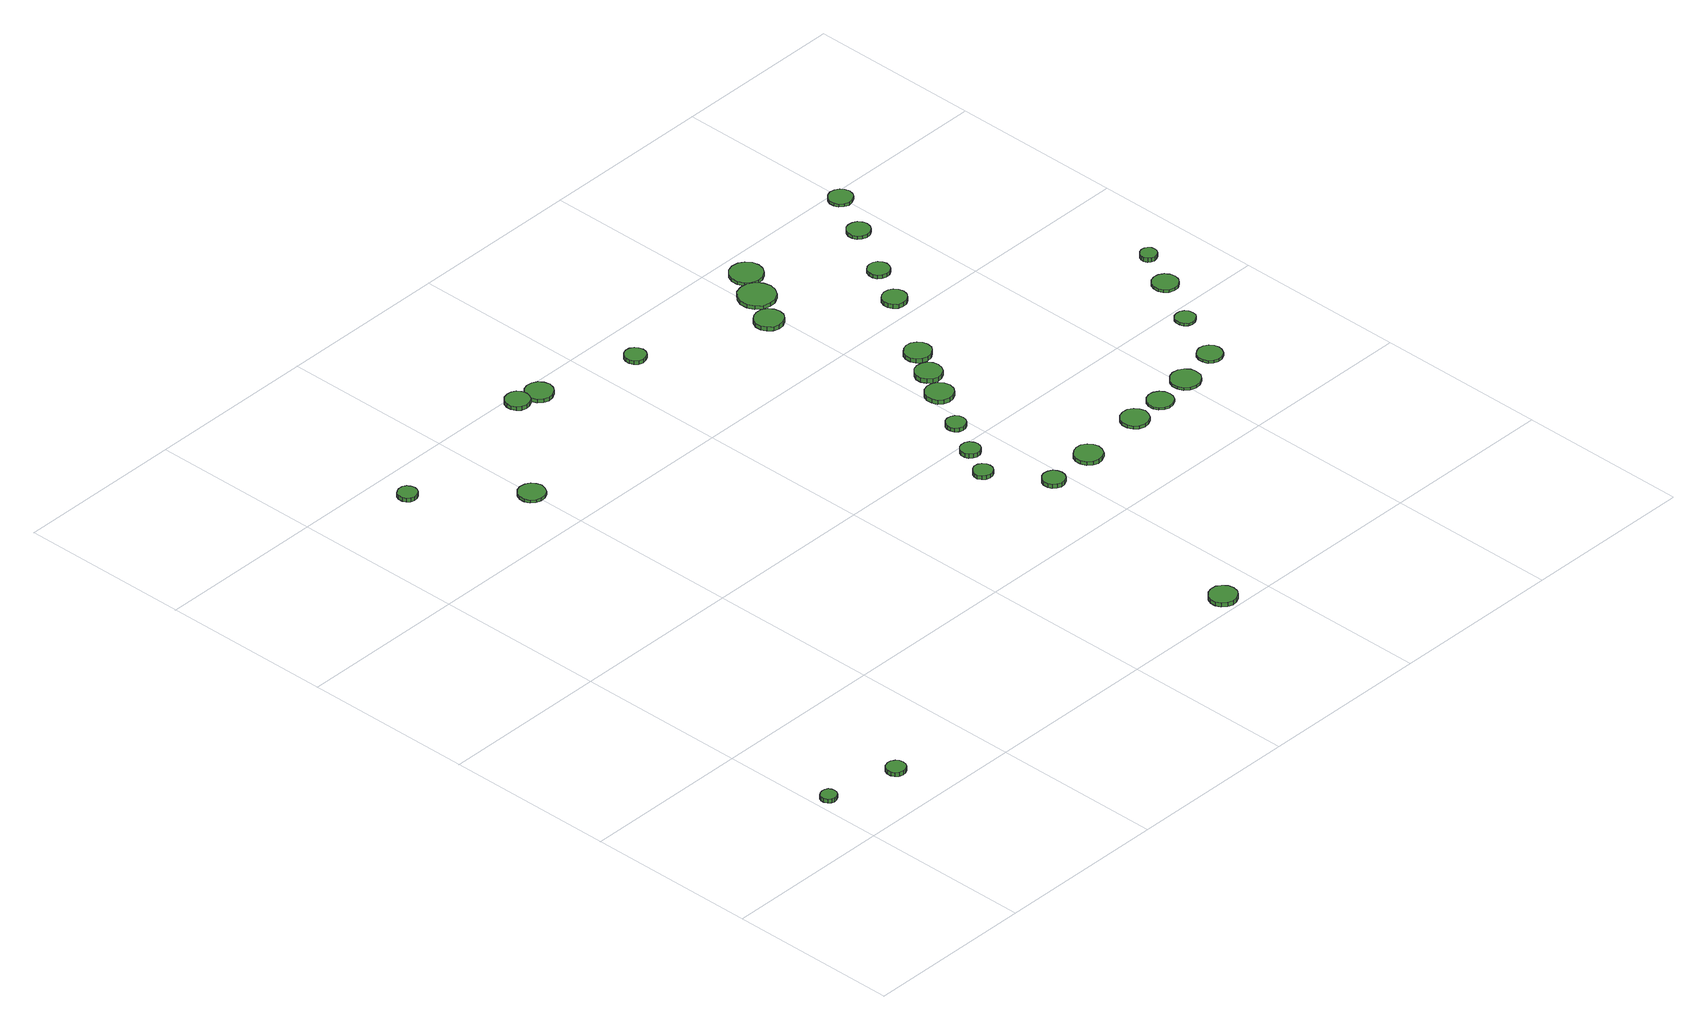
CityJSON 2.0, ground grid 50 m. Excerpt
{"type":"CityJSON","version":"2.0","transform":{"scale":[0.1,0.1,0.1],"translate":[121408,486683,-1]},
"CityObjects":{
"tree1":{"type":"SolitaryVegetationObject","attributes":{"function":"something"},"geometry":[{"type":"MultiSurface","lod":"1","boundaries":[[[0,1,2,3,4,5,6,7,8,9,10,11,12,13,14]],[[15,16,17,18,19,20,21,22,23,24,25,26,27,28,29]],[[0,29,28,1]],[[1,28,27,2]],[[2,27,26,3]],[[3,26,25,4]],[[4,25,24,5]],[[5,24,23,6]],[[6,23,22,7]],[[7,22,21,8]],[[8,21,20,9]],[[9,20,19,10]],[[10,19,18,11]],[[11,18,17,12]],[[12,17,16,13]],[[13,16,15,14]],[[14,15,29,0]]]}]},
"tree2":{"type":"SolitaryVegetationObject","attributes":{"function":"something"},"geometry":[{"type":"MultiSurface","lod":"1","boundaries":[[[30,31,32,33,34,35,36,37,38,39,40,41,42,43,44]],[[45,46,47,48,49,50,51,52,53,54,55,56,57,58,59]],[[30,59,58,31]],[[31,58,57,32]],[[32,57,56,33]],[[33,56,55,34]],[[34,55,54,35]],[[35,54,53,36]],[[36,53,52,37]],[[37,52,51,38]],[[38,51,50,39]],[[39,50,49,40]],[[40,49,48,41]],[[41,48,47,42]],[[42,47,46,43]],[[43,46,45,44]],[[44,45,59,30]]]}]},
"tree3":{"type":"SolitaryVegetationObject","attributes":{"function":"something"},"geometry":[{"type":"MultiSurface","lod":"1","boundaries":[[[60,61,62,63,64,65,66,67,68,69,70,71,72,73,74]],[[75,76,77,78,79,80,81,82,83,84,85,86,87,88,89]],[[60,89,88,61]],[[61,88,87,62]],[[62,87,86,63]],[[63,86,85,64]],[[64,85,84,65]],[[65,84,83,66]],[[66,83,82,67]],[[67,82,81,68]],[[68,81,80,69]],[[69,80,79,70]],[[70,79,78,71]],[[71,78,77,72]],[[72,77,76,73]],[[73,76,75,74]],[[74,75,89,60]]]}]},
"tree4":{"type":"SolitaryVegetationObject","attributes":{"function":"something"},"geometry":[{"type":"MultiSurface","lod":"1","boundaries":[[[90,91,92,93,94,95,96,97,98,99,100,101,102,103,104]],[[105,106,107,108,109,110,111,112,113,114,115,116,117,118,119]],[[90,119,118,91]],[[91,118,117,92]],[[92,117,116,93]],[[93,116,115,94]],[[94,115,114,95]],[[95,114,113,96]],[[96,113,112,97]],[[97,112,111,98]],[[98,111,110,99]],[[99,110,109,100]],[[100,109,108,101]],[[101,108,107,102]],[[102,107,106,103]],[[103,106,105,104]],[[104,105,119,90]]]}]},
"tree5":{"type":"SolitaryVegetationObject","attributes":{"function":"something"},"geometry":[{"type":"MultiSurface","lod":"1","boundaries":[[[120,121,122,123,124,125,126,127,128,129,130,131,132,133,134]],[[135,136,137,138,139,140,141,142,143,144,145,146,147,148,149]],[[120,149,148,121]],[[121,148,147,122]],[[122,147,146,123]],[[123,146,145,124]],[[124,145,144,125]],[[125,144,143,126]],[[126,143,142,127]],[[127,142,141,128]],[[128,141,140,129]],[[129,140,139,130]],[[130,139,138,131]],[[131,138,137,132]],[[132,137,136,133]],[[133,136,135,134]],[[134,135,149,120]]]}]},
"tree6":{"type":"SolitaryVegetationObject","attributes":{"function":"something"},"geometry":[{"type":"MultiSurface","lod":"1","boundaries":[[[150,151,152,153,154,155,156,157,158,159,160,161,162,163,164]],[[165,166,167,168,169,170,171,172,173,174,175,176,177,178,179]],[[150,179,178,151]],[[151,178,177,152]],[[152,177,176,153]],[[153,176,175,154]],[[154,175,174,155]],[[155,174,173,156]],[[156,173,172,157]],[[157,172,171,158]],[[158,171,170,159]],[[159,170,169,160]],[[160,169,168,161]],[[161,168,167,162]],[[162,167,166,163]],[[163,166,165,164]],[[164,165,179,150]]]}]},
"tree7":{"type":"SolitaryVegetationObject","attributes":{"function":"something"},"geometry":[{"type":"MultiSurface","lod":"1","boundaries":[[[180,181,182,183,184,185,186,187,188,189,190,191,192,193,194]],[[195,196,197,198,199,200,201,202,203,204,205,206,207,208,209]],[[180,209,208,181]],[[181,208,207,182]],[[182,207,206,183]],[[183,206,205,184]],[[184,205,204,185]],[[185,204,203,186]],[[186,203,202,187]],[[187,202,201,188]],[[188,201,200,189]],[[189,200,199,190]],[[190,199,198,191]],[[191,198,197,192]],[[192,197,196,193]],[[193,196,195,194]],[[194,195,209,180]]]}]},
"tree8":{"type":"SolitaryVegetationObject","attributes":{"function":"something"},"geometry":[{"type":"MultiSurface","lod":"1","boundaries":[[[210,211,212,213,214,215,216,217,218,219,220,221,222,223,224]],[[225,226,227,228,229,230,231,232,233,234,235,236,237,238,239]],[[210,239,238,211]],[[211,238,237,212]],[[212,237,236,213]],[[213,236,235,214]],[[214,235,234,215]],[[215,234,233,216]],[[216,233,232,217]],[[217,232,231,218]],[[218,231,230,219]],[[219,230,229,220]],[[220,229,228,221]],[[221,228,227,222]],[[222,227,226,223]],[[223,226,225,224]],[[224,225,239,210]]]}]},
"tree9":{"type":"SolitaryVegetationObject","attributes":{"function":"something"},"geometry":[{"type":"MultiSurface","lod":"1","boundaries":[[[240,241,242,243,244,245,246,247,248,249,250,251,252,253,254]],[[255,256,257,258,259,260,261,262,263,264,265,266,267,268,269]],[[240,269,268,241]],[[241,268,267,242]],[[242,267,266,243]],[[243,266,265,244]],[[244,265,264,245]],[[245,264,263,246]],[[246,263,262,247]],[[247,262,261,248]],[[248,261,260,249]],[[249,260,259,250]],[[250,259,258,251]],[[251,258,257,252]],[[252,257,256,253]],[[253,256,255,254]],[[254,255,269,240]]]}]},
"tree10":{"type":"SolitaryVegetationObject","attributes":{"function":"something"},"geometry":[{"type":"MultiSurface","lod":"1","boundaries":[[[270,271,272,273,274,275,276,277,278,279,280,281,282,283,284]],[[285,286,287,288,289,290,291,292,293,294,295,296,297,298,299]],[[270,299,298,271]],[[271,298,297,272]],[[272,297,296,273]],[[273,296,295,274]],[[274,295,294,275]],[[275,294,293,276]],[[276,293,292,277]],[[277,292,291,278]],[[278,291,290,279]],[[279,290,289,280]],[[280,289,288,281]],[[281,288,287,282]],[[282,287,286,283]],[[283,286,285,284]],[[284,285,299,270]]]}]},
"tree11":{"type":"SolitaryVegetationObject","attributes":{"function":"something"},"geometry":[{"type":"MultiSurface","lod":"1","boundaries":[[[300,301,302,303,304,305,306,307,308,309,310,311,312,313,314]],[[315,316,317,318,319,320,321,322,323,324,325,326,327,328,329]],[[300,329,328,301]],[[301,328,327,302]],[[302,327,326,303]],[[303,326,325,304]],[[304,325,324,305]],[[305,324,323,306]],[[306,323,322,307]],[[307,322,321,308]],[[308,321,320,309]],[[309,320,319,310]],[[310,319,318,311]],[[311,318,317,312]],[[312,317,316,313]],[[313,316,315,314]],[[314,315,329,300]]]}]},
"tree12":{"type":"SolitaryVegetationObject","attributes":{"function":"something"},"geometry":[{"type":"MultiSurface","lod":"1","boundaries":[[[330,331,332,333,334,335,336,337,338,339,340,341,342,343,344]],[[345,346,347,348,349,350,351,352,353,354,355,356,357,358,359]],[[330,359,358,331]],[[331,358,357,332]],[[332,357,356,333]],[[333,356,355,334]],[[334,355,354,335]],[[335,354,353,336]],[[336,353,352,337]],[[337,352,351,338]],[[338,351,350,339]],[[339,350,349,340]],[[340,349,348,341]],[[341,348,347,342]],[[342,347,346,343]],[[343,346,345,344]],[[344,345,359,330]]]}]},
"tree13":{"type":"SolitaryVegetationObject","attributes":{"function":"something"},"geometry":[{"type":"MultiSurface","lod":"1","boundaries":[[[360,361,362,363,364,365,366,367,368,369,370,371,372,373,374]],[[375,376,377,378,379,380,381,382,383,384,385,386,387,388,389]],[[360,389,388,361]],[[361,388,387,362]],[[362,387,386,363]],[[363,386,385,364]],[[364,385,384,365]],[[365,384,383,366]],[[366,383,382,367]],[[367,382,381,368]],[[368,381,380,369]],[[369,380,379,370]],[[370,379,378,371]],[[371,378,377,372]],[[372,377,376,373]],[[373,376,375,374]],[[374,375,389,360]]]}]},
"tree14":{"type":"SolitaryVegetationObject","attributes":{"function":"something"},"geometry":[{"type":"MultiSurface","lod":"1","boundaries":[[[390,391,392,393,394,395,396,397,398,399,400,401,402,403,404]],[[405,406,407,408,409,410,411,412,413,414,415,416,417,418,419]],[[390,419,418,391]],[[391,418,417,392]],[[392,417,416,393]],[[393,416,415,394]],[[394,415,414,395]],[[395,414,413,396]],[[396,413,412,397]],[[397,412,411,398]],[[398,411,410,399]],[[399,410,409,400]],[[400,409,408,401]],[[401,408,407,402]],[[402,407,406,403]],[[403,406,405,404]],[[404,405,419,390]]]}]},
"tree15":{"type":"SolitaryVegetationObject","attributes":{"function":"something"},"geometry":[{"type":"MultiSurface","lod":"1","boundaries":[[[420,421,422,423,424,425,426,427,428,429,430,431,432,433,434]],[[435,436,437,438,439,440,441,442,443,444,445,446,447,448,449]],[[420,449,448,421]],[[421,448,447,422]],[[422,447,446,423]],[[423,446,445,424]],[[424,445,444,425]],[[425,444,443,426]],[[426,443,442,427]],[[427,442,441,428]],[[428,441,440,429]],[[429,440,439,430]],[[430,439,438,431]],[[431,438,437,432]],[[432,437,436,433]],[[433,436,435,434]],[[434,435,449,420]]]}]},
"tree16":{"type":"SolitaryVegetationObject","attributes":{"function":"something"},"geometry":[{"type":"MultiSurface","lod":"1","boundaries":[[[450,451,452,453,454,455,456,457,458,459,460,461,462,463,464]],[[465,466,467,468,469,470,471,472,473,474,475,476,477,478,479]],[[450,479,478,451]],[[451,478,477,452]],[[452,477,476,453]],[[453,476,475,454]],[[454,475,474,455]],[[455,474,473,456]],[[456,473,472,457]],[[457,472,471,458]],[[458,471,470,459]],[[459,470,469,460]],[[460,469,468,461]],[[461,468,467,462]],[[462,467,466,463]],[[463,466,465,464]],[[464,465,479,450]]]}]},
"tree17":{"type":"SolitaryVegetationObject","attributes":{"function":"something"},"geometry":[{"type":"MultiSurface","lod":"1","boundaries":[[[480,481,482,483,484,485,486,487,488,489,490,491,492,493,494]],[[495,496,497,498,499,500,501,502,503,504,505,506,507,508,509]],[[480,509,508,481]],[[481,508,507,482]],[[482,507,506,483]],[[483,506,505,484]],[[484,505,504,485]],[[485,504,503,486]],[[486,503,502,487]],[[487,502,501,488]],[[488,501,500,489]],[[489,500,499,490]],[[490,499,498,491]],[[491,498,497,492]],[[492,497,496,493]],[[493,496,495,494]],[[494,495,509,480]]]}]},
"tree18":{"type":"SolitaryVegetationObject","attributes":{"function":"something"},"geometry":[{"type":"MultiSurface","lod":"1","boundaries":[[[510,511,512,513,514,515,516,517,518,519,520,521,522,523,524]],[[525,526,527,528,529,530,531,532,533,534,535,536,537,538,539]],[[510,539,538,511]],[[511,538,537,512]],[[512,537,536,513]],[[513,536,535,514]],[[514,535,534,515]],[[515,534,533,516]],[[516,533,532,517]],[[517,532,531,518]],[[518,531,530,519]],[[519,530,529,520]],[[520,529,528,521]],[[521,528,527,522]],[[522,527,526,523]],[[523,526,525,524]],[[524,525,539,510]]]}]},
"tree19":{"type":"SolitaryVegetationObject","attributes":{"function":"something"},"geometry":[{"type":"MultiSurface","lod":"1","boundaries":[[[540,541,542,543,544,545,546,547,548,549,550,551,552,553,554]],[[555,556,557,558,559,560,561,562,563,564,565,566,567,568,569]],[[540,569,568,541]],[[541,568,567,542]],[[542,567,566,543]],[[543,566,565,544]],[[544,565,564,545]],[[545,564,563,546]],[[546,563,562,547]],[[547,562,561,548]],[[548,561,560,549]],[[549,560,559,550]],[[550,559,558,551]],[[551,558,557,552]],[[552,557,556,553]],[[553,556,555,554]],[[554,555,569,540]]]}]},
"tree20":{"type":"SolitaryVegetationObject","attributes":{"function":"something"},"geometry":[{"type":"MultiSurface","lod":"1","boundaries":[[[570,571,572,573,574,575,576,577,578,579,580,581,582,583,584]],[[585,586,587,588,589,590,591,592,593,594,595,596,597,598,599]],[[570,599,598,571]],[[571,598,597,572]],[[572,597,596,573]],[[573,596,595,574]],[[574,595,594,575]],[[575,594,593,576]],[[576,593,592,577]],[[577,592,591,578]],[[578,591,590,579]],[[579,590,589,580]],[[580,589,588,581]],[[581,588,587,582]],[[582,587,586,583]],[[583,586,585,584]],[[584,585,599,570]]]}]},
"tree21":{"type":"SolitaryVegetationObject","attributes":{"function":"something"},"geometry":[{"type":"MultiSurface","lod":"1","boundaries":[[[600,601,602,603,604,605,606,607,608,609,610,611,612,613,614]],[[615,616,617,618,619,620,621,622,623,624,625,626,627,628,629]],[[600,629,628,601]],[[601,628,627,602]],[[602,627,626,603]],[[603,626,625,604]],[[604,625,624,605]],[[605,624,623,606]],[[606,623,622,607]],[[607,622,621,608]],[[608,621,620,609]],[[609,620,619,610]],[[610,619,618,611]],[[611,618,617,612]],[[612,617,616,613]],[[613,616,615,614]],[[614,615,629,600]]]}]},
"tree22":{"type":"SolitaryVegetationObject","attributes":{"function":"something"},"geometry":[{"type":"MultiSurface","lod":"1","boundaries":[[[630,631,632,633,634,635,636,637,638,639,640,641,642,643,644]],[[645,646,647,648,649,650,651,652,653,654,655,656,657,658,659]],[[630,659,658,631]],[[631,658,657,632]],[[632,657,656,633]],[[633,656,655,634]],[[634,655,654,635]],[[635,654,653,636]],[[636,653,652,637]],[[637,652,651,638]],[[638,651,650,639]],[[639,650,649,640]],[[640,649,648,641]],[[641,648,647,642]],[[642,647,646,643]],[[643,646,645,644]],[[644,645,659,630]]]}]},
"tree23":{"type":"SolitaryVegetationObject","attributes":{"function":"something"},"geometry":[{"type":"MultiSurface","lod":"1","boundaries":[[[660,661,662,663,664,665,666,667,668,669,670,671,672,673,674]],[[675,676,677,678,679,680,681,682,683,684,685,686,687,688,689]],[[660,689,688,661]],[[661,688,687,662]],[[662,687,686,663]],[[663,686,685,664]],[[664,685,684,665]],[[665,684,683,666]],[[666,683,682,667]],[[667,682,681,668]],[[668,681,680,669]],[[669,680,679,670]],[[670,679,678,671]],[[671,678,677,672]],[[672,677,676,673]],[[673,676,675,674]],[[674,675,689,660]]]}]},
"tree24":{"type":"SolitaryVegetationObject","attributes":{"function":"something"},"geometry":[{"type":"MultiSurface","lod":"1","boundaries":[[[690,691,692,693,694,695,696,697,698,699,700,701,702,703,704]],[[705,706,707,708,709,710,711,712,713,714,715,716,717,718,719]],[[690,719,718,691]],[[691,718,717,692]],[[692,717,716,693]],[[693,716,715,694]],[[694,715,714,695]],[[695,714,713,696]],[[696,713,712,697]],[[697,712,711,698]],[[698,711,710,699]],[[699,710,709,700]],[[700,709,708,701]],[[701,708,707,702]],[[702,707,706,703]],[[703,706,705,704]],[[704,705,719,690]]]}]},
"tree25":{"type":"SolitaryVegetationObject","attributes":{"function":"something"},"geometry":[{"type":"MultiSurface","lod":"1","boundaries":[[[720,721,722,723,724,725,726,727,728,729,730,731,732,733,734]],[[735,736,737,738,739,740,741,742,743,744,745,746,747,748,749]],[[720,749,748,721]],[[721,748,747,722]],[[722,747,746,723]],[[723,746,745,724]],[[724,745,744,725]],[[725,744,743,726]],[[726,743,742,727]],[[727,742,741,728]],[[728,741,740,729]],[[729,740,739,730]],[[730,739,738,731]],[[731,738,737,732]],[[732,737,736,733]],[[733,736,735,734]],[[734,735,749,720]]]}]},
"tree26":{"type":"SolitaryVegetationObject","attributes":{"function":"something"},"geometry":[{"type":"MultiSurface","lod":"1","boundaries":[[[750,751,752,753,754,755,756,757,758,759,760,761,762,763,764]],[[765,766,767,768,769,770,771,772,773,774,775,776,777,778,779]],[[750,779,778,751]],[[751,778,777,752]],[[752,777,776,753]],[[753,776,775,754]],[[754,775,774,755]],[[755,774,773,756]],[[756,773,772,757]],[[757,772,771,758]],[[758,771,770,759]],[[759,770,769,760]],[[760,769,768,761]],[[761,768,767,762]],[[762,767,766,763]],[[763,766,765,764]],[[764,765,779,750]]]}]},
"tree27":{"type":"SolitaryVegetationObject","attributes":{"function":"something"},"geometry":[{"type":"MultiSurface","lod":"1","boundaries":[[[780,781,782,783,784,785,786,787,788,789,790,791,792,793,794]],[[795,796,797,798,799,800,801,802,803,804,805,806,807,808,809]],[[780,809,808,781]],[[781,808,807,782]],[[782,807,806,783]],[[783,806,805,784]],[[784,805,804,785]],[[785,804,803,786]],[[786,803,802,787]],[[787,802,801,788]],[[788,801,800,789]],[[789,800,799,790]],[[790,799,798,791]],[[791,798,797,792]],[[792,797,796,793]],[[793,796,795,794]],[[794,795,809,780]]]}]},
"tree28":{"type":"SolitaryVegetationObject","attributes":{"function":"something"},"geometry":[{"type":"MultiSurface","lod":"1","boundaries":[[[810,811,812,813,814,815,816,817,818,819,820,821,822,823,824]],[[825,826,827,828,829,830,831,832,833,834,835,836,837,838,839]],[[810,839,838,811]],[[811,838,837,812]],[[812,837,836,813]],[[813,836,835,814]],[[814,835,834,815]],[[815,834,833,816]],[[816,833,832,817]],[[817,832,831,818]],[[818,831,830,819]],[[819,830,829,820]],[[820,829,828,821]],[[821,828,827,822]],[[822,827,826,823]],[[823,826,825,824]],[[824,825,839,810]]]}]},
"tree29":{"type":"SolitaryVegetationObject","attributes":{"function":"something"},"geometry":[{"type":"MultiSurface","lod":"1","boundaries":[[[840,841,842,843,844,845,846,847,848,849,850,851,852,853,854]],[[855,856,857,858,859,860,861,862,863,864,865,866,867,868,869]],[[840,869,868,841]],[[841,868,867,842]],[[842,867,866,843]],[[843,866,865,844]],[[844,865,864,845]],[[845,864,863,846]],[[846,863,862,847]],[[847,862,861,848]],[[848,861,860,849]],[[849,860,859,850]],[[850,859,858,851]],[[851,858,857,852]],[[852,857,856,853]],[[853,856,855,854]],[[854,855,869,840]]]}]},
"tree30":{"type":"SolitaryVegetationObject","attributes":{"function":"something"},"geometry":[{"type":"MultiSurface","lod":"1","boundaries":[[[870,871,872,873,874,875,876,877,878,879,880,881,882,883,884]],[[885,886,887,888,889,890,891,892,893,894,895,896,897,898,899]],[[870,899,898,871]],[[871,898,897,872]],[[872,897,896,873]],[[873,896,895,874]],[[874,895,894,875]],[[875,894,893,876]],[[876,893,892,877]],[[877,892,891,878]],[[878,891,890,879]],[[879,890,889,880]],[[880,889,888,881]],[[881,888,887,882]],[[882,887,886,883]],[[883,886,885,884]],[[884,885,899,870]]]}]}
},
"vertices":[
[55,188,31],[53,198,31],[48,206,31],[39,210,31],[30,211,31],[21,208,31],[13,202,31],[9,193,31],[9,184,31],[13,175,31],[21,168,31],[30,165,31],[39,166,31],[48,171,31],[53,179,31],[53,179,19],[48,171,19],[39,166,19],[30,165,19],[21,168,19],[13,175,19],[9,184,19],[9,193,19],[13,202,19],[21,208,19],[30,211,19],[39,210,19],[48,206,19],[53,198,19],[55,188,19],
[274,150,24],[272,162,24],[265,171,24],[255,177,24],[244,178,24],[232,174,24],[224,167,24],[219,156,24],[219,144,24],[224,134,24],[232,126,24],[244,123,24],[255,124,24],[265,130,24],[272,139,24],[272,139,12],[265,130,12],[255,124,12],[244,123,12],[232,126,12],[224,134,12],[219,144,12],[219,156,12],[224,167,12],[232,174,12],[244,178,12],[255,177,12],[265,171,12],[272,162,12],[274,150,12],
[302,1899,23],[299,1911,23],[293,1920,23],[283,1926,23],[271,1927,23],[260,1923,23],[251,1916,23],[247,1905,23],[247,1893,23],[251,1883,23],[260,1875,23],[271,1871,23],[283,1873,23],[293,1879,23],[299,1888,23],[299,1888,11],[293,1879,11],[283,1873,11],[271,1871,11],[260,1875,11],[251,1883,11],[247,1893,11],[247,1905,11],[251,1916,11],[260,1923,11],[271,1927,11],[283,1926,11],[293,1920,11],[299,1911,11],[302,1899,11],
[540,1672,16],[536,1687,16],[527,1700,16],[513,1708,16],[497,1710,16],[482,1705,16],[470,1694,16],[464,1680,16],[464,1664,16],[470,1649,16],[482,1639,16],[497,1634,16],[513,1635,16],[527,1643,16],[536,1656,16],[536,1656,7],[527,1643,7],[513,1635,7],[497,1634,7],[482,1639,7],[470,1649,7],[464,1664,7],[464,1680,7],[470,1694,7],[482,1705,7],[497,1710,7],[513,1708,7],[527,1700,7],[536,1687,7],[540,1672,7],
[807,1974,19],[804,1988,19],[796,2000,19],[783,2007,19],[769,2008,19],[755,2004,19],[744,1994,19],[738,1981,19],[738,1966,19],[744,1953,19],[755,1943,19],[769,1939,19],[783,1941,19],[796,1948,19],[804,1960,19],[804,1960,7],[796,1948,7],[783,1941,7],[769,1939,7],[755,1943,7],[744,1953,7],[738,1966,7],[738,1981,7],[744,1994,7],[755,2004,7],[769,2008,7],[783,2007,7],[796,2000,7],[804,1988,7],[807,1974,7],
[1420,49,22],[1417,65,22],[1407,78,22],[1393,87,22],[1376,88,22],[1361,83,22],[1349,72,22],[1342,57,22],[1342,41,22],[1349,26,22],[1361,15,22],[1376,10,22],[1393,12,22],[1407,20,22],[1417,33,22],[1417,33,9],[1407,20,9],[1393,12,9],[1376,10,9],[1361,15,9],[1349,26,9],[1342,41,9],[1342,57,9],[1349,72,9],[1361,83,9],[1376,88,9],[1393,87,9],[1407,78,9],[1417,65,9],[1420,49,9],
[878,1959,18],[874,1975,18],[865,1988,18],[850,1996,18],[834,1998,18],[819,1993,18],[807,1982,18],[800,1967,18],[800,1951,18],[807,1936,18],[819,1925,18],[834,1920,18],[850,1922,18],[865,1930,18],[874,1943,18],[874,1943,7],[865,1930,7],[850,1922,7],[834,1920,7],[819,1925,7],[807,1936,7],[800,1951,7],[800,1967,7],[807,1982,7],[819,1993,7],[834,1998,7],[850,1996,7],[865,1988,7],[874,1975,7],[878,1959,7],
[1387,877,22],[1385,888,22],[1378,898,22],[1368,904,22],[1357,905,22],[1346,901,22],[1337,893,22],[1332,883,22],[1332,871,22],[1337,861,22],[1346,853,22],[1357,849,22],[1368,851,22],[1378,856,22],[1385,866,22],[1385,866,10],[1378,856,10],[1368,851,10],[1357,849,10],[1346,853,10],[1337,861,10],[1332,871,10],[1332,883,10],[1337,893,10],[1346,901,10],[1357,905,10],[1368,904,10],[1378,898,10],[1385,888,10],[1387,877,10],
[1488,717,25],[1485,730,25],[1478,741,25],[1466,747,25],[1453,749,25],[1441,745,25],[1431,736,25],[1426,724,25],[1426,711,25],[1431,699,25],[1441,690,25],[1453,686,25],[1466,687,25],[1478,694,25],[1485,704,25],[1485,704,12],[1478,694,12],[1466,687,12],[1453,686,12],[1441,690,12],[1431,699,12],[1426,711,12],[1426,724,12],[1431,736,12],[1441,745,12],[1453,749,12],[1466,747,12],[1478,741,12],[1485,730,12],[1488,717,12],
[1155,1886,18],[1152,1898,18],[1145,1908,18],[1134,1915,18],[1121,1916,18],[1109,1912,18],[1100,1904,18],[1095,1892,18],[1095,1879,18],[1100,1868,18],[1109,1859,18],[1121,1855,18],[1134,1857,18],[1145,1863,18],[1152,1873,18],[1152,1873,7],[1145,1863,7],[1134,1857,7],[1121,1855,7],[1109,1859,7],[1100,1868,7],[1095,1879,7],[1095,1892,7],[1100,1904,7],[1109,1912,7],[1121,1916,7],[1134,1915,7],[1145,1908,7],[1152,1898,7],[1155,1886,7],
[1437,968,20],[1435,979,20],[1428,989,20],[1418,995,20],[1406,996,20],[1395,992,20],[1387,984,20],[1382,974,20],[1382,962,20],[1387,952,20],[1395,944,20],[1406,940,20],[1418,941,20],[1428,947,20],[1435,957,20],[1435,957,7],[1428,947,7],[1418,941,7],[1406,940,7],[1395,944,7],[1387,952,7],[1382,962,7],[1382,974,7],[1387,984,7],[1395,992,7],[1406,996,7],[1418,995,7],[1428,989,7],[1435,979,7],[1437,968,7],
[1497,1074,19],[1495,1086,19],[1488,1095,19],[1478,1101,19],[1466,1102,19],[1455,1099,19],[1446,1091,19],[1442,1080,19],[1442,1069,19],[1446,1058,19],[1455,1050,19],[1466,1046,19],[1478,1048,19],[1488,1053,19],[1495,1063,19],[1495,1063,7],[1488,1053,7],[1478,1048,7],[1466,1046,7],[1455,1050,7],[1446,1058,7],[1442,1069,7],[1442,1080,7],[1446,1091,7],[1455,1099,7],[1466,1102,7],[1478,1101,7],[1488,1095,7],[1495,1086,7],[1497,1074,7],
[1643,731,19],[1639,747,19],[1630,760,19],[1615,769,19],[1599,770,19],[1583,765,19],[1571,754,19],[1564,739,19],[1564,723,19],[1571,707,19],[1583,696,19],[1599,691,19],[1615,693,19],[1630,701,19],[1639,715,19],[1639,715,7],[1630,701,7],[1615,693,7],[1599,691,7],[1583,696,7],[1571,707,7],[1564,723,7],[1564,739,7],[1571,754,7],[1583,765,7],[1599,770,7],[1615,769,7],[1630,760,7],[1639,747,7],[1643,731,7],
[1578,1196,20],[1574,1212,20],[1564,1226,20],[1550,1234,20],[1534,1236,20],[1518,1231,20],[1506,1220,20],[1499,1205,20],[1499,1188,20],[1506,1173,20],[1518,1162,20],[1534,1157,20],[1550,1159,20],[1564,1167,20],[1574,1180,20],[1574,1180,7],[1564,1167,7],[1550,1159,7],[1534,1157,7],[1518,1162,7],[1506,1173,7],[1499,1188,7],[1499,1205,7],[1506,1220,7],[1518,1231,7],[1534,1236,7],[1550,1234,7],[1564,1226,7],[1574,1212,7],[1578,1196,7],
[1620,1276,23],[1617,1292,23],[1608,1304,23],[1594,1312,23],[1578,1314,23],[1563,1309,23],[1552,1298,23],[1545,1284,23],[1545,1268,23],[1552,1254,23],[1563,1243,23],[1578,1238,23],[1594,1240,23],[1608,1248,23],[1617,1261,23],[1617,1261,10],[1608,1248,10],[1594,1240,10],[1578,1238,10],[1563,1243,10],[1552,1254,10],[1545,1268,10],[1545,1284,10],[1552,1298,10],[1563,1309,10],[1578,1314,10],[1594,1312,10],[1608,1304,10],[1617,1292,10],[1620,1276,10],
[1515,1739,21],[1512,1755,21],[1502,1769,21],[1487,1778,21],[1470,1779,21],[1454,1774,21],[1441,1763,21],[1434,1747,21],[1434,1730,21],[1441,1715,21],[1454,1703,21],[1470,1698,21],[1487,1700,21],[1502,1708,21],[1512,1722,21],[1512,1722,8],[1502,1708,8],[1487,1700,8],[1470,1698,8],[1454,1703,8],[1441,1715,8],[1434,1730,8],[1434,1747,8],[1441,1763,8],[1454,1774,8],[1470,1779,8],[1487,1778,8],[1502,1769,8],[1512,1755,8],[1515,1739,8],
[1842,752,16],[1838,768,16],[1829,781,16],[1814,790,16],[1798,791,16],[1782,786,16],[1770,775,16],[1763,760,16],[1763,743,16],[1770,728,16],[1782,717,16],[1798,712,16],[1814,714,16],[1829,722,16],[1838,736,16],[1838,736,7],[1829,722,7],[1814,714,7],[1798,712,7],[1782,717,7],[1770,728,7],[1763,743,7],[1763,760,7],[1770,775,7],[1782,786,7],[1798,791,7],[1814,790,7],[1829,781,7],[1838,768,7],[1842,752,7],
[1665,1355,25],[1662,1370,25],[1652,1383,25],[1639,1391,25],[1623,1393,25],[1608,1388,25],[1596,1377,25],[1590,1363,25],[1590,1347,25],[1596,1333,25],[1608,1322,25],[1623,1317,25],[1639,1319,25],[1652,1327,25],[1662,1339,25],[1662,1339,12],[1652,1327,12],[1639,1319,12],[1623,1317,12],[1608,1322,12],[1596,1333,12],[1590,1347,12],[1590,1363,12],[1596,1377,12],[1608,1388,12],[1623,1393,12],[1639,1391,12],[1652,1383,12],[1662,1370,12],[1665,1355,12],
[1585,1835,18],[1580,1856,18],[1567,1874,18],[1548,1885,18],[1527,1887,18],[1506,1881,18],[1490,1866,18],[1481,1846,18],[1481,1824,18],[1490,1804,18],[1506,1789,18],[1527,1783,18],[1548,1785,18],[1567,1796,18],[1580,1814,18],[1580,1814,7],[1567,1796,7],[1548,1785,7],[1527,1783,7],[1506,1789,7],[1490,1804,7],[1481,1824,7],[1481,1846,7],[1490,1866,7],[1506,1881,7],[1527,1887,7],[1548,1885,7],[1567,1874,7],[1580,1856,7],[1585,1835,7],
[1943,759,14],[1940,774,14],[1931,786,14],[1918,794,14],[1902,796,14],[1888,791,14],[1876,781,14],[1870,766,14],[1870,751,14],[1876,737,14],[1888,727,14],[1902,722,14],[1918,724,14],[1931,731,14],[1940,744,14],[1940,744,7],[1931,731,7],[1918,724,7],[1902,722,7],[1888,727,7],[1876,737,7],[1870,751,7],[1870,766,7],[1876,781,7],[1888,791,7],[1902,796,7],[1918,794,7],[1931,786,7],[1940,774,7],[1943,759,7],
[1632,1921,17],[1628,1940,17],[1616,1956,17],[1600,1966,17],[1580,1968,17],[1562,1962,17],[1548,1949,17],[1540,1931,17],[1540,1912,17],[1548,1894,17],[1562,1881,17],[1580,1875,17],[1600,1877,17],[1616,1887,17],[1628,1903,17],[1628,1903,7],[1616,1887,7],[1600,1877,7],[1580,1875,7],[1562,1881,7],[1548,1894,7],[1540,1912,7],[1540,1931,7],[1548,1949,7],[1562,1962,7],[1580,1968,7],[1600,1966,7],[1616,1956,7],[1628,1940,7],[1632,1921,7],
[1796,1562,23],[1793,1576,23],[1784,1588,23],[1772,1595,23],[1758,1596,23],[1744,1592,23],[1733,1582,23],[1727,1569,23],[1727,1555,23],[1733,1542,23],[1744,1532,23],[1758,1528,23],[1772,1529,23],[1784,1536,23],[1793,1548,23],[1793,1548,10],[1784,1536,10],[1772,1529,10],[1758,1528,10],[1744,1532,10],[1733,1542,10],[1727,1555,10],[1727,1569,10],[1733,1582,10],[1744,1592,10],[1758,1596,10],[1772,1595,10],[1784,1588,10],[1793,1576,10],[1796,1562,10],
[2060,774,15],[2057,791,15],[2046,805,15],[2031,814,15],[2014,816,15],[1997,810,15],[1984,798,15],[1977,782,15],[1977,765,15],[1984,749,15],[1997,737,15],[2014,732,15],[2031,734,15],[2046,742,15],[2057,756,15],[2057,756,7],[2046,742,7],[2031,734,7],[2014,732,7],[1997,737,7],[1984,749,7],[1977,765,7],[1977,782,7],[1984,798,7],[1997,810,7],[2014,816,7],[2031,814,7],[2046,805,7],[2057,791,7],[2060,774,7],
[1861,1682,18],[1858,1694,18],[1851,1705,18],[1840,1711,18],[1827,1712,18],[1815,1709,18],[1805,1700,18],[1800,1688,18],[1800,1675,18],[1805,1663,18],[1815,1655,18],[1827,1651,18],[1840,1652,18],[1851,1659,18],[1858,1669,18],[1858,1669,7],[1851,1659,7],[1840,1652,7],[1827,1651,7],[1815,1655,7],[1805,1663,7],[1800,1675,7],[1800,1688,7],[1805,1700,7],[1815,1709,7],[1827,1712,7],[1840,1711,7],[1851,1705,7],[1858,1694,7],[1861,1682,7],
[2178,804,15],[2175,818,15],[2167,830,15],[2154,837,15],[2139,839,15],[2125,834,15],[2114,825,15],[2109,811,15],[2109,797,15],[2114,783,15],[2125,773,15],[2139,769,15],[2154,770,15],[2167,778,15],[2175,790,15],[2175,790,7],[2167,778,7],[2154,770,7],[2139,769,7],[2125,773,7],[2114,783,7],[2109,797,7],[2109,811,7],[2114,825,7],[2125,834,7],[2139,839,7],[2154,837,7],[2167,830,7],[2175,818,7],[2178,804,7],
[1956,1839,17],[1953,1852,17],[1945,1864,17],[1933,1870,17],[1920,1872,17],[1907,1868,17],[1897,1858,17],[1891,1846,17],[1891,1832,17],[1897,1820,17],[1907,1811,17],[1920,1806,17],[1933,1808,17],[1945,1815,17],[1953,1826,17],[1953,1826,7],[1945,1815,7],[1933,1808,7],[1920,1806,7],[1907,1811,7],[1897,1820,7],[1891,1832,7],[1891,1846,7],[1897,1858,7],[1907,1868,7],[1920,1872,7],[1933,1870,7],[1945,1864,7],[1953,1852,7],[1956,1839,7],
[2244,958,15],[2242,970,15],[2235,979,15],[2224,985,15],[2213,986,15],[2201,983,15],[2192,975,15],[2188,964,15],[2188,952,15],[2192,941,15],[2201,933,15],[2213,930,15],[2224,931,15],[2235,937,15],[2242,946,15],[2242,946,7],[2235,937,7],[2224,931,7],[2213,930,7],[2201,933,7],[2192,941,7],[2188,952,7],[2188,964,7],[2192,975,7],[2201,983,7],[2213,986,7],[2224,985,7],[2235,979,7],[2242,970,7],[2244,958,7],
[2031,1971,16],[2028,1985,16],[2020,1996,16],[2007,2003,16],[1993,2005,16],[1980,2000,16],[1969,1991,16],[1964,1978,16],[1964,1964,16],[1969,1951,16],[1980,1942,16],[1993,1937,16],[2007,1939,16],[2020,1946,16],[2028,1957,16],[2028,1957,7],[2020,1946,7],[2007,1939,7],[1993,1937,7],[1980,1942,7],[1969,1951,7],[1964,1964,7],[1964,1978,7],[1969,1991,7],[1980,2000,7],[1993,2005,7],[2007,2003,7],[2020,1996,7],[2028,1985,7],[2031,1971,7],
[2330,1101,15],[2327,1116,15],[2318,1128,15],[2305,1136,15],[2290,1138,15],[2275,1133,15],[2264,1123,15],[2258,1109,15],[2258,1093,15],[2264,1080,15],[2275,1069,15],[2290,1065,15],[2305,1066,15],[2318,1074,15],[2327,1086,15],[2327,1086,7],[2318,1074,7],[2305,1066,7],[2290,1065,7],[2275,1069,7],[2264,1080,7],[2258,1093,7],[2258,1109,7],[2264,1123,7],[2275,1133,7],[2290,1138,7],[2305,1136,7],[2318,1128,7],[2327,1116,7],[2330,1101,7],
[2377,1215,20],[2375,1225,20],[2369,1233,20],[2361,1238,20],[2351,1239,20],[2342,1236,20],[2334,1229,20],[2330,1220,20],[2330,1210,20],[2334,1201,20],[2342,1195,20],[2351,1192,20],[2361,1193,20],[2369,1198,20],[2375,1206,20],[2375,1206,7],[2369,1198,7],[2361,1193,7],[2351,1192,7],[2342,1195,7],[2334,1201,7],[2330,1210,7],[2330,1220,7],[2334,1229,7],[2342,1236,7],[2351,1239,7],[2361,1238,7],[2369,1233,7],[2375,1225,7],[2377,1215,7]
]}
